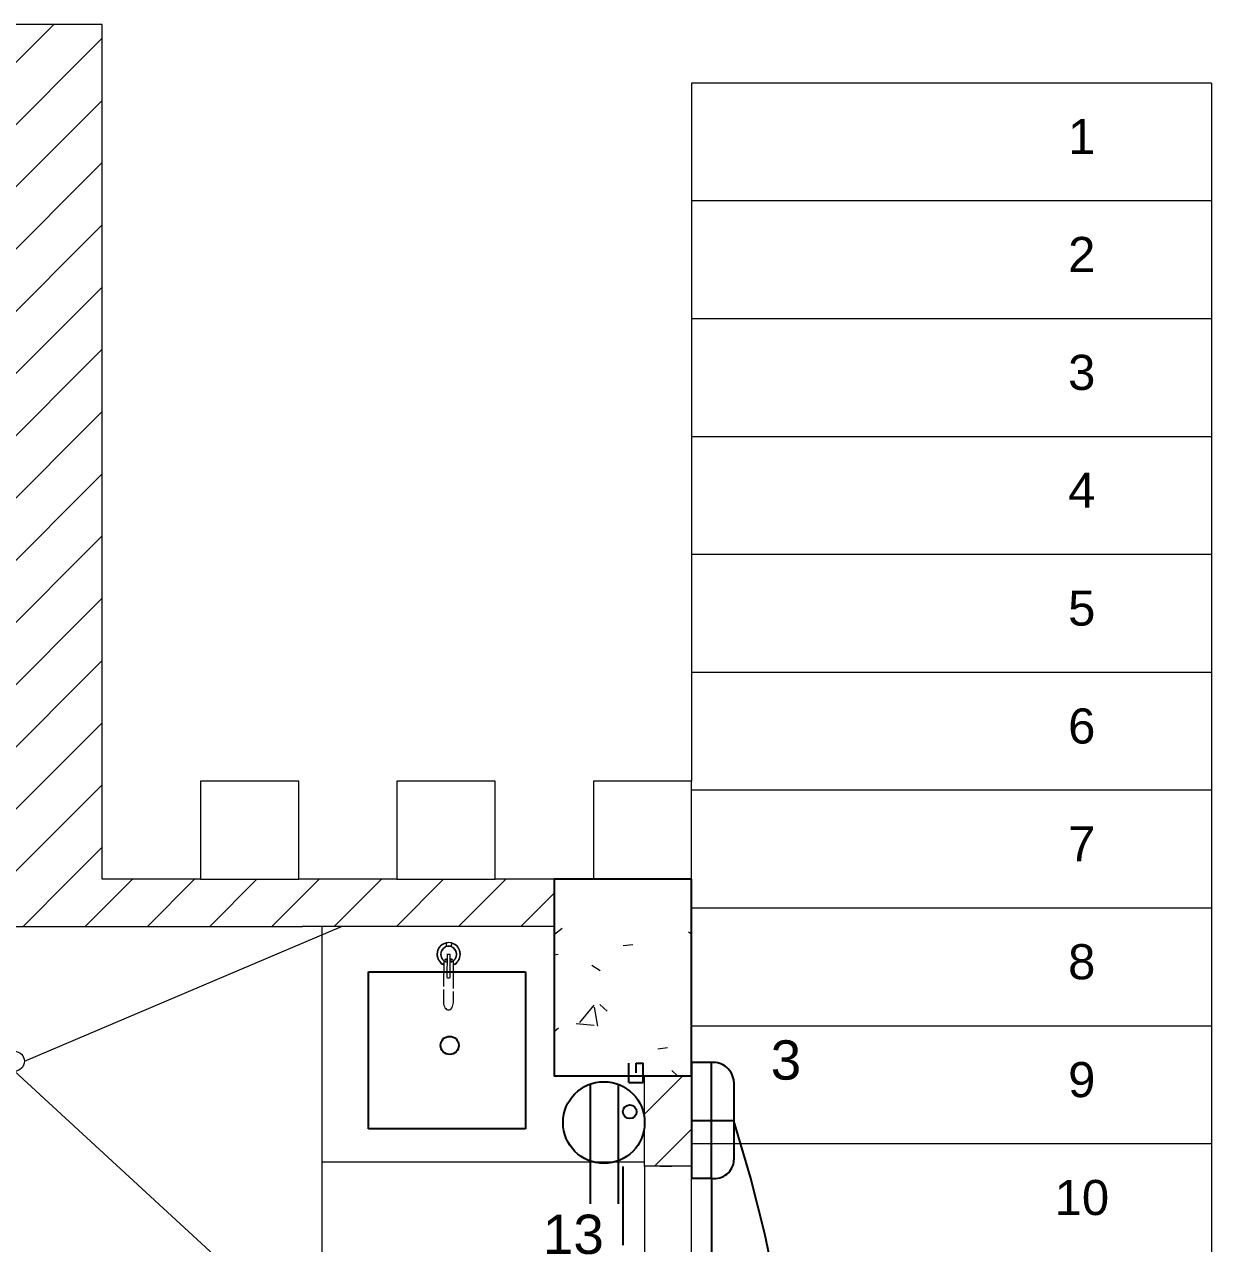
# Model space of a CAD drawing. Header units: inches. Extents: x 131 to 82119, y 71 to 16923.
# Drawn here: x 189.367 to 192.389, y 131.678 to 134.781 of the extents above; entities that cross this region are included whole.
import ezdxf
from ezdxf.enums import TextEntityAlignment as Align

# ---------------------------------------------------------------- set-up
doc = ezdxf.new("R2010")
doc.units = ezdxf.units.IN
doc.header["$MEASUREMENT"] = 0
for name, pattern in [('HIDDEN', [9.525, 6.35, -3.175]), ('Overhead', [0.003969, 0.002381, -0.001587]), ('PISO', [0.3, 0.2, -0.1])]:
    doc.linetypes.add(name, pattern=pattern)
for name, color, linetype, lineweight in [('A-COLS-____-MCUT', 52, 'Continuous', 18), ('A-DETL-____-THIN', 151, 'Continuous', 18), ('A-WALL-____-MCUT', 113, 'Continuous', 18), ('A-WALL-____-OTLN', 113, 'Continuous', 18), ('A-WALL-____-PATT', 111, 'Continuous', 18), ('DUCTO-PARED O TECHO', 7, 'Continuous', 25), ('DUCTO-PISO', 7, 'PISO', 25), ('P-SANR-FIXT-OTLN', 6, 'Continuous', 18), ('S-COLS-____-MCUT', 52, 'Continuous', 18), ('S-COLS-____-OTLN', 52, 'Continuous', 18), ('S-STRS-____-OTLN', 31, 'Continuous', 18)]:
    doc.layers.add(name, color=color, linetype=linetype, lineweight=lineweight)
for name, color, linetype in [('BLOQUES TOMAS Y LUCES', 140, 'Continuous'), ('LAMPARAS', 20, 'Continuous'), ('LUCES Y TOMAS', 5, 'Continuous'), ('Retorno', 5, 'HIDDEN')]:
    doc.layers.add(name, color=color, linetype=linetype)
doc.styles.add('Arial_2', font='arial.ttf', dxfattribs={"height": 0.089295})
doc.styles.get("Standard").update_dxf_attribs({"font": 'arial.ttf'})
pattern_1 = [(45, (197.74889, 144.03864), (-0.07919596, 0.07919596), [])]

# ---------------------------------------------------------------- blocks, each defined once
blk = doc.blocks.new('TOMA GFCI')
at = {"layer": 'BLOQUES TOMAS Y LUCES'}
for p, q in [((-0.0076, 0.044), (-0.3947, 0.044)), ((-0.0084, -0.0462), (-0.3947, -0.0462)), ((-0.003, -0.0813), (0.0598, -0.0813)), ((-0.003, -0.0813), (-0.003, -0.1274)), ((0.0284, -0.1043), (0.0598, -0.1043)), ((0.0598, -0.1043), (0.0598, -0.1274)), ((-0.003, -0.1274), (0.0598, -0.1274))]:
    blk.add_line(p, q, dxfattribs=at)
for centre, radius in [((-0.1319, 0), 0.1319), ((-0.0971, -0.0838), 0.0221)]:
    blk.add_circle(centre, radius, dxfattribs=at)
blk = doc.blocks.new('TORTUGA HERMETICA')
at = {"layer": 'BLOQUES TOMAS Y LUCES'}
for p, q in [((-0.0994, 0.1078), (0.0994, 0.1078)), ((0, 0.1078), (0, 0))]:
    blk.add_line(p, q, dxfattribs=at)
blk.add_lwpolyline([(-0.1484, 0), (0.1456, 0), (0.1456, 0.051), (-0.1484, 0.051), (-0.1484, 0)], dxfattribs=at)
for centre, radius, start, end in [((-0.0958, 0.0552), 0.0528, 93.9125, 184.5603), ((0.0979, 0.0594), 0.0484, 349.9517, 88.2301)]:
    blk.add_arc(centre, radius, start, end, dxfattribs=at)

msp = doc.modelspace()

# ---------------------------------------------------------------- hatches: boundary and pattern name
at = {"layer": 'A-WALL-____-PATT'}
h = msp.add_hatch(dxfattribs=at)
h.set_pattern_fill('FP_37', color=8, style=0, pattern_type=2)
h.set_pattern_definition(pattern_1)
h.paths.add_polyline_path([(189.5652, 132.6055), (189.5652, 134.7811), (189.2652, 134.7811), (189.2652, 132.6055), (189.4887, 132.6055)], flags=0)
h = msp.add_hatch(dxfattribs=at)
h.set_pattern_fill('FP_37', color=8, style=0, pattern_type=2)
h.set_pattern_definition(pattern_1)
h.paths.add_polyline_path([(190.7152, 132.4855), (190.7152, 132.6055), (189.2652, 132.6055), (189.2652, 132.4855), (190.2334, 132.4855)], flags=0)
h = msp.add_hatch(dxfattribs=at)
h.set_pattern_fill('FP_37', color=8, style=0, pattern_type=2)
h.set_pattern_definition(pattern_1)
h.paths.add_polyline_path([(190.9452, 130.6365), (191.0652, 130.6365), (191.0652, 130.8045), (190.9452, 130.8045), (190.9452, 130.6965)], flags=0)
h.paths.add_polyline_path([(191.0456, 131.8755), (191.0652, 131.8755), (191.0652, 132.1055), (190.9452, 132.1055), (190.9452, 131.8755), (191.0017, 131.8755)], flags=0)
at = {"layer": 'S-COLS-____-OTLN'}
h = msp.add_hatch(dxfattribs=at)
h.set_pattern_fill('FP_31', style=0, pattern_type=2)
h.set_pattern_definition([(50, (197.7489, 144.03864), (0.546432, -0.047308), [0.057, -0.629]), (355, (197.7489, 144.03864), (-0.105429, 0.57337), [0.046, -0.503]), (100.451, (197.7939, 144.03464), (0.440955, 0.525708), [0.049, -0.534]), (46.184, (197.7489, 144.19164), (0.813123, -0.12606), [0.086, -0.943]), (96.636, (197.8169, 144.18064), (0.711995, 0.74225), [0.073, -0.801]), (351.184, (197.7489, 144.19164), (0.71223, 0.742616), [0.069, -0.754]), (21, (197.8249, 144.15364), (0.454985, -0.306292), [0.057, -0.629]), (326, (197.8249, 144.15364), (0.185766, 0.552594), [0.046, -0.503]), (71.451, (197.8629, 144.12764), (0.640536, 0.246016), [0.049, -0.534]), (37.5, (197.7489, 144.03864), (0.009206, 0.2541166), [0.025, -0.472, 0.025, -0.485, -0.505]), (37.5, (197.7489, 144.03864), (0.009206, 0.2541166), [-1.007, 0.025, -0.48]), (7.5, (197.7489, 144.03864), (0.200461, 0.300738), [0.025, -0.266, 0.025, -0.46, -0.192]), (7.5, (197.7489, 144.03864), (0.200461, 0.300738), [-0.776, 0.025, -0.167]), (327.5, (197.5789, 144.03864), (0.406483, -0.0170776), [0.025, -0.165, 0.025, -0.569, -0.789]), (327.5, (197.5789, 144.03864), (0.406483, -0.0170776), [-0.785, 0.025, -0.764]), (317.5, (197.5029, 144.03864), (0.443999, 0.076008), [0.025, -0.223, 0.025, -0.37, -0.56]), (317.5, (197.5029, 144.03864), (0.443999, 0.076008), [-0.642, 0.025, -0.535])])
h.paths.add_polyline_path([(190.9452, 132.1055), (191.0652, 132.1055), (191.0652, 132.6055), (190.7152, 132.6055), (190.7152, 132.1055), (190.7298, 132.1055)], flags=0)

# ---------------------------------------------------------------- linework, layer by layer
for p, q in [((190.2428, 132.3701), (190.6428, 132.3701)), ((190.2428, 131.9701), (190.2428, 132.3701)), ((190.6428, 132.3701), (190.6428, 131.9701)), ((190.6428, 131.9701), (190.2428, 131.9701))]:
    msp.add_line(p, q)
msp.add_circle((190.4495, 132.1826), 0.0231)
at = {"layer": 'A-COLS-____-MCUT'}
for p, q in [((191.0652, 132.8555), (190.8152, 132.8555)), ((190.8152, 132.8555), (190.8152, 132.6055)), ((191.0652, 132.6055), (191.0652, 132.8555)), ((190.8152, 132.6055), (191.0652, 132.6055))]:
    msp.add_line(p, q, dxfattribs=at)
at = {"layer": 'A-DETL-____-THIN'}
for p, q in [((189.367, 132.1423), (190.1741, 132.4855)), ((190.7152, 132.4855), (190.0752, 132.4855)), ((190.7152, 132.1055), (190.7152, 132.4855)), ((189.3416, 132.1169), (190.1241, 131.3965)), ((190.9452, 132.1055), (190.7152, 132.1055)), ((190.9452, 131.8755), (190.9452, 132.1055)), ((190.9452, 131.8855), (190.1241, 131.8855)), ((190.9452, 131.8755), (190.9452, 130.8045)), ((191.0017, 131.8755), (190.9452, 131.8755)), ((190.9852, 131.8755), (191.0152, 131.8755)), ((191.0652, 131.8755), (191.0017, 131.8755)), ((191.0652, 130.8045), (191.0652, 131.8755))]:
    msp.add_line(p, q, dxfattribs=at)
msp.add_circle((189.3416, 132.1423), 0.0254, dxfattribs=at)
at = {"layer": 'A-WALL-____-MCUT'}
for p, q in [((189.5652, 134.7811), (189.2652, 134.7811)), ((189.5652, 132.6055), (189.5652, 134.7811)), ((190.0652, 132.8555), (189.8152, 132.8555)), ((189.8152, 132.8555), (189.8152, 132.6055)), ((190.0652, 132.6055), (190.0652, 132.8555)), ((190.5652, 132.8555), (190.3152, 132.8555)), ((190.3152, 132.8555), (190.3152, 132.6055)), ((190.5652, 132.6055), (190.5652, 132.8555)), ((189.8152, 132.6055), (189.5652, 132.6055)), ((190.3152, 132.6055), (190.0652, 132.6055)), ((190.7152, 132.6055), (190.5652, 132.6055)), ((190.7152, 132.4855), (190.7152, 132.6055)), ((189.2652, 132.4855), (190.0752, 132.4855)), ((191.0652, 132.1055), (190.9452, 132.1055)), ((191.0652, 131.8755), (191.0652, 132.1055))]:
    msp.add_line(p, q, dxfattribs=at)
at = {"layer": 'A-WALL-____-OTLN'}
for p, q in [((189.8152, 132.6055), (190.0652, 132.6055)), ((190.3152, 132.6055), (190.5652, 132.6055)), ((190.1241, 132.4855), (190.1241, 131.3965))]:
    msp.add_line(p, q, dxfattribs=at)
at = {"layer": 'DUCTO-PARED O TECHO'}
msp.add_lwpolyline([(191.1161, 131.8449), (191.1161, 129.8318)], dxfattribs=at)
at = {"layer": 'DUCTO-PISO'}
msp.add_lwpolyline([(189.8498, 130.4745), (190.8912, 130.4745), (190.8912, 131.895)], dxfattribs=at)
at = {"layer": 'LAMPARAS'}
msp.add_lwpolyline([(191.0652, 132.6055), (190.7152, 132.6055), (190.7152, 132.1055), (191.0652, 132.1055)], close=True, dxfattribs=at)
at = {"layer": 'P-SANR-FIXT-OTLN'}
for p, q in [((190.4407, 132.4427), (190.4407, 132.4349)), ((190.4545, 132.4349), (190.4546, 132.4427)), ((190.4428, 132.4146), (190.4425, 132.3552)), ((190.4428, 132.4146), (190.4511, 132.4146)), ((190.4508, 132.3552), (190.4511, 132.4146)), ((190.4344, 132.3976), (190.4341, 132.3322)), ((190.4591, 132.3276), (190.4594, 132.3975)), ((190.4341, 132.325), (190.4339, 132.2921)), ((190.4589, 132.292), (190.459, 132.3202))]:
    msp.add_line(p, q, dxfattribs=at)
at = {"layer": 'P-SANR-FIXT-OTLN', "flags": 128}
for points in [[(190.4402, 132.4428), (190.439, 132.4425), (190.4379, 132.4421), (190.4368, 132.4417), (190.4358, 132.4413), (190.4347, 132.4409), (190.4337, 132.4403), (190.4326, 132.4398), (190.4316, 132.4392), (190.4307, 132.4386), (190.4297, 132.4379), (190.4288, 132.4372), (190.4279, 132.4365), (190.4271, 132.4357), (190.4262, 132.4349), (190.4254, 132.434), (190.4247, 132.4331), (190.424, 132.4322), (190.4233, 132.4313), (190.4226, 132.4304), (190.422, 132.4294), (190.4214, 132.4284), (190.4209, 132.4273), (190.4204, 132.4263), (190.42, 132.4252), (190.4196, 132.4241), (190.4192, 132.423), (190.4189, 132.4219), (190.4186, 132.4208), (190.4184, 132.4196), (190.4182, 132.4185), (190.4181, 132.4173), (190.418, 132.4162), (190.418, 132.415), (190.418, 132.4139), (190.418, 132.4127), (190.4181, 132.4116), (190.4183, 132.4104), (190.4185, 132.4093), (190.4187, 132.4081), (190.419, 132.407), (190.4193, 132.4059), (190.4197, 132.4048), (190.4201, 132.4037), (190.4205, 132.4027), (190.421, 132.4016), (190.4216, 132.4006), (190.4222, 132.3996), (190.4228, 132.3986), (190.4234, 132.3976), (190.4241, 132.3967), (190.4249, 132.3958), (190.4256, 132.395), (190.4264, 132.3941), (190.4273, 132.3933), (190.4281, 132.3925), (190.429, 132.3918), (190.43, 132.3911), (190.4309, 132.3905), (190.4319, 132.3898), (190.4329, 132.3893), (190.4339, 132.3887)], [(190.447, 132.435), (190.4462, 132.435), (190.4454, 132.435), (190.4446, 132.4349), (190.4438, 132.4348), (190.443, 132.4347), (190.4422, 132.4345), (190.4414, 132.4343), (190.4406, 132.434), (190.4398, 132.4338), (190.439, 132.4335), (190.4383, 132.4331), (190.4376, 132.4328), (190.4368, 132.4324), (190.4361, 132.432), (190.4355, 132.4315), (190.4348, 132.431), (190.4341, 132.4305), (190.4335, 132.43), (190.4329, 132.4295), (190.4323, 132.4289), (190.4318, 132.4283), (190.4312, 132.4277), (190.4307, 132.4271), (190.4302, 132.4264), (190.4298, 132.4257), (190.4293, 132.425), (190.4289, 132.4243), (190.4286, 132.4236), (190.4282, 132.4228), (190.4279, 132.4221), (190.4276, 132.4213), (190.4274, 132.4205), (190.4271, 132.4198), (190.427, 132.419), (190.4268, 132.4182), (190.4267, 132.4173), (190.4266, 132.4165), (190.4265, 132.4157)], [(190.447, 132.435), (190.4462, 132.435), (190.4454, 132.435), (190.4446, 132.4349), (190.4438, 132.4348), (190.443, 132.4347), (190.4422, 132.4345), (190.4414, 132.4343), (190.4407, 132.4341), (190.4399, 132.4338), (190.4391, 132.4335), (190.4384, 132.4332), (190.4377, 132.4328), (190.437, 132.4324), (190.4363, 132.432), (190.4356, 132.4316), (190.4349, 132.4311), (190.4343, 132.4306), (190.4337, 132.4301), (190.4331, 132.4295), (190.4325, 132.429), (190.4319, 132.4284), (190.4314, 132.4278), (190.4309, 132.4272), (190.4304, 132.4265), (190.43, 132.4258), (190.4295, 132.4251), (190.4292, 132.4244), (190.4288, 132.4237), (190.4284, 132.423), (190.4281, 132.4222), (190.4278, 132.4215), (190.4276, 132.4207), (190.4274, 132.4199), (190.4272, 132.4192), (190.427, 132.4184), (190.4269, 132.4176), (190.4268, 132.4168), (190.4268, 132.416), (190.4267, 132.4151), (190.4267, 132.4143), (190.4268, 132.4135), (190.4268, 132.4127), (190.4269, 132.4119), (190.4271, 132.4111), (190.4272, 132.4103), (190.4274, 132.4095), (190.4277, 132.4088), (190.4279, 132.408), (190.4282, 132.4073), (190.4285, 132.4065), (190.4289, 132.4058), (190.4292, 132.4051), (190.4297, 132.4044), (190.4301, 132.4037), (190.4305, 132.403), (190.431, 132.4024), (190.4315, 132.4017), (190.4321, 132.4011), (190.4326, 132.4006), (190.4332, 132.4), (190.4338, 132.3995), (190.4344, 132.3989), (190.4351, 132.3985), (190.4358, 132.398), (190.4364, 132.3976), (190.4371, 132.3972), (190.4379, 132.3968), (190.4386, 132.3964), (190.4393, 132.3961), (190.4401, 132.3958), (190.4408, 132.3956), (190.4416, 132.3953), (190.4424, 132.3951)], [(190.4509, 132.395), (190.4517, 132.3952), (190.4524, 132.3954), (190.4532, 132.3956), (190.454, 132.3959), (190.4547, 132.3962), (190.4555, 132.3965), (190.4562, 132.3969), (190.4569, 132.3973), (190.4576, 132.3977), (190.4583, 132.3981), (190.4589, 132.3986), (190.4596, 132.3991), (190.4602, 132.3996), (190.4608, 132.4001), (190.4614, 132.4007), (190.4619, 132.4013), (190.4625, 132.4019), (190.463, 132.4025), (190.4634, 132.4032), (190.4639, 132.4038), (190.4643, 132.4045), (190.4647, 132.4052), (190.4651, 132.406), (190.4654, 132.4067), (190.4657, 132.4074), (190.466, 132.4082), (190.4663, 132.409), (190.4665, 132.4097), (190.4667, 132.4105), (190.4668, 132.4113), (190.467, 132.4121), (190.4671, 132.4129), (190.4671, 132.4137), (190.4671, 132.4145), (190.4671, 132.4153), (190.4671, 132.4162), (190.467, 132.417), (190.4669, 132.4178), (190.4668, 132.4186), (190.4666, 132.4193), (190.4664, 132.4201), (190.4662, 132.4209), (190.466, 132.4217), (190.4657, 132.4224), (190.4653, 132.4232), (190.465, 132.4239), (190.4646, 132.4246), (190.4642, 132.4253), (190.4638, 132.426), (190.4633, 132.4267), (190.4628, 132.4273), (190.4623, 132.4279), (190.4618, 132.4285), (190.4612, 132.4291), (190.4606, 132.4297), (190.46, 132.4302), (190.4594, 132.4307), (190.4588, 132.4312), (190.4581, 132.4317), (190.4574, 132.4321), (190.4567, 132.4325), (190.456, 132.4329), (190.4553, 132.4332), (190.4545, 132.4336), (190.4538, 132.4339), (190.453, 132.4341), (190.4522, 132.4343), (190.4515, 132.4345), (190.4507, 132.4347), (190.4499, 132.4348), (190.4491, 132.4349), (190.4483, 132.435), (190.4475, 132.435), (190.447, 132.435)], [(190.455, 132.4334), (190.4546, 132.4335), (190.4539, 132.4338), (190.4531, 132.4341), (190.4523, 132.4343), (190.4515, 132.4345), (190.4507, 132.4347), (190.4499, 132.4348), (190.4491, 132.4349), (190.4483, 132.435), (190.4475, 132.435), (190.447, 132.435)], [(190.4593, 132.3884), (190.4602, 132.3888), (190.4612, 132.3894), (190.4622, 132.39), (190.4632, 132.3906), (190.4641, 132.3913), (190.4651, 132.392), (190.4659, 132.3927), (190.4668, 132.3935), (190.4676, 132.3943), (190.4684, 132.3952), (190.4692, 132.396), (190.4699, 132.3969), (190.4706, 132.3979), (190.4712, 132.3988), (190.4719, 132.3998), (190.4724, 132.4008), (190.473, 132.4019), (190.4734, 132.4029), (190.4739, 132.404), (190.4743, 132.4051), (190.4746, 132.4062), (190.475, 132.4073), (190.4752, 132.4084), (190.4755, 132.4096), (190.4756, 132.4107), (190.4758, 132.4118), (190.4759, 132.413), (190.4759, 132.4142), (190.4759, 132.4153), (190.4758, 132.4165), (190.4757, 132.4176), (190.4756, 132.4188), (190.4754, 132.4199), (190.4752, 132.4211), (190.4749, 132.4222), (190.4746, 132.4233), (190.4742, 132.4244), (190.4738, 132.4255), (190.4733, 132.4265), (190.4728, 132.4276), (190.4723, 132.4286), (190.4717, 132.4296), (190.4711, 132.4306), (190.4704, 132.4315), (190.4697, 132.4325), (190.469, 132.4334), (190.4682, 132.4342), (190.4674, 132.4351), (190.4666, 132.4359), (190.4657, 132.4366), (190.4648, 132.4374), (190.4639, 132.4381), (190.4629, 132.4387), (190.462, 132.4394), (190.461, 132.4399), (190.4599, 132.4405), (190.4589, 132.441), (190.4578, 132.4414), (190.4568, 132.4418), (190.4557, 132.4422), (190.4545, 132.4425)], [(190.4265, 132.4149), (190.4265, 132.4141), (190.4265, 132.4133), (190.4266, 132.4125), (190.4267, 132.4116), (190.4268, 132.4108), (190.427, 132.41), (190.4272, 132.4092), (190.4274, 132.4085), (190.4277, 132.4077), (190.428, 132.4069), (190.4283, 132.4062), (190.4287, 132.4054), (190.429, 132.4047), (190.4294, 132.404), (190.4299, 132.4033), (190.4303, 132.4026), (190.4308, 132.402), (190.4314, 132.4013), (190.4319, 132.4007), (190.4325, 132.4001), (190.4331, 132.3996), (190.4337, 132.399), (190.4343, 132.3985), (190.435, 132.398), (190.4356, 132.3976), (190.4363, 132.3971), (190.437, 132.3967), (190.4377, 132.3963), (190.4385, 132.396), (190.4392, 132.3957), (190.44, 132.3954), (190.4408, 132.3951), (190.4416, 132.3949), (190.4424, 132.3947)], [(190.4509, 132.3945), (190.4517, 132.3947), (190.4525, 132.3949), (190.4533, 132.3952), (190.4541, 132.3954), (190.4548, 132.3957), (190.4556, 132.3961), (190.4563, 132.3964), (190.457, 132.3968), (190.4577, 132.3972), (190.4584, 132.3977), (190.4591, 132.3981), (190.4597, 132.3986), (190.4603, 132.3992), (190.461, 132.3997), (190.4615, 132.4003), (190.4621, 132.4009), (190.4626, 132.4015), (190.4631, 132.4021), (190.4636, 132.4028), (190.4641, 132.4035), (190.4645, 132.4042), (190.4649, 132.4049), (190.4653, 132.4056), (190.4656, 132.4064), (190.466, 132.4071), (190.4662, 132.4079), (190.4665, 132.4086), (190.4667, 132.4094), (190.4669, 132.4102), (190.4671, 132.411), (190.4672, 132.4118), (190.4673, 132.4127), (190.4673, 132.4135), (190.4674, 132.4143), (190.4674, 132.4151), (190.4673, 132.4159), (190.4673, 132.4167), (190.4672, 132.4175), (190.467, 132.4184), (190.4669, 132.4192), (190.4667, 132.4199), (190.4664, 132.4207), (190.4662, 132.4215), (190.4659, 132.4223), (190.4656, 132.423), (190.4652, 132.4238), (190.4648, 132.4245), (190.4644, 132.4252), (190.464, 132.4259), (190.4635, 132.4266), (190.463, 132.4272), (190.4625, 132.4278), (190.462, 132.4285), (190.4614, 132.429), (190.4608, 132.4296), (190.4602, 132.4302), (190.4596, 132.4307), (190.4589, 132.4312), (190.4582, 132.4316), (190.4575, 132.4321)], [(190.4407, 132.3951), (190.4386, 132.3959), (190.4366, 132.397), (190.4347, 132.3982)], [(190.459, 132.3981), (190.4571, 132.3969), (190.4551, 132.3959), (190.453, 132.3951)], [(190.4425, 132.3552), (190.4441, 132.3545), (190.4458, 132.3542), (190.4475, 132.3542), (190.4492, 132.3545), (190.4508, 132.3552)], [(190.4339, 132.2921), (190.4341, 132.2884), (190.4348, 132.2848), (190.436, 132.2815), (190.4375, 132.2786), (190.4394, 132.2762), (190.4416, 132.2744), (190.4439, 132.2733), (190.4463, 132.2729)], [(190.4463, 132.2729), (190.4488, 132.2733), (190.4511, 132.2744), (190.4533, 132.2761), (190.4552, 132.2785), (190.4568, 132.2814), (190.4579, 132.2847), (190.4587, 132.2883), (190.4589, 132.292)]]:
    msp.add_lwpolyline(points, dxfattribs=at)
at = {"layer": 'P-SANR-FIXT-OTLN'}
for centre, radius, start, end in [((190.4469, 132.4146), 0.03, 359.7565, 179.7565), ((190.4469, 132.4146), 0.02, 89.7565, 255.7682), ((190.4415, 132.4427), 0.000762, 101.9434, 178.9673), ((190.4414, 132.4349), 0.000762, 178.9563, 219.3065), ((190.4414, 132.4349), 0.000762, 178.9563, 219.3065), ((190.4475, 132.4141), 0.03, 77.5697, 101.9434), ((190.4475, 132.4145), 0.0206, 72.9462, 106.5568), ((190.4469, 132.4146), 0.02, 282.9319, 89.7565), ((190.4538, 132.4349), 0.000762, 253.2318, 0.5568), ((190.4538, 132.4349), 0.000762, 280.063, 0.5568), ((190.4538, 132.4427), 0.000762, 0.5458, 77.5697), ((190.4469, 132.4146), 0.03, 179.7565, 244.9394), ((190.4398, 132.4016), 0.0015, 44.7565, 59.7565), ((190.454, 132.4015), 0.0015, 119.7565, 134.7565), ((190.4469, 132.4146), 0.03, 294.5737, 359.7565), ((190.4469, 132.4148), 0.0157, 236.0814, 240.4238), ((190.4398, 132.4016), 0.0015, 179.7565, 224.7565), ((190.4398, 132.4016), 0.0015, 254.7565, 359.7565), ((190.4469, 132.4148), 0.0157, 245.6385, 252.9697), ((190.4398, 132.4016), 0.0015, 359.7565, 14.7565), ((190.4469, 132.4148), 0.0157, 286.5434, 296.6753), ((190.454, 132.4015), 0.0015, 164.7565, 179.7565), ((190.454, 132.4015), 0.0015, 179.7565, 284.7565), ((190.454, 132.4015), 0.0015, 314.7565, 359.7565), ((190.454, 132.4015), 0.0015, 359.7565, 14.7565)]:
    msp.add_arc(centre, radius, start, end, dxfattribs=at)
for start_param, end_param in [(2.915148, 3.141593), (3.141593, 4.198915), (5.225863, 6.283185), (0, 0.226445)]:
    msp.add_ellipse((190.4469, 132.3975), major_axis=(0.0125, -0.0001), ratio=0.224951, start_param=start_param, end_param=end_param, dxfattribs=at)
for points, knots in [([(190.4383, 132.4016), (190.4383, 132.4017), (190.4384, 132.4021), (190.4386, 132.4025), (190.4388, 132.4027), (190.4391, 132.4029), (190.4395, 132.4031), (190.4401, 132.4031), (190.4406, 132.4029), (190.441, 132.4025), (190.4412, 132.4021), (190.4413, 132.4017), (190.4413, 132.4016)], [-1, -1, -1, -1, -0.888889, -0.777778, -0.722222, -0.666667, -0.555556, -0.444444, -0.333333, -0.222222, -0.111111, 0, 0, 0, 0]), ([(190.4525, 132.4015), (190.4525, 132.4018), (190.4526, 132.4021), (190.4528, 132.4024), (190.4529, 132.4026), (190.4533, 132.4028), (190.4537, 132.403), (190.4543, 132.403), (190.4547, 132.4028), (190.4549, 132.4026), (190.4552, 132.4024), (190.4554, 132.402), (190.4555, 132.4017), (190.4555, 132.4015)], [-1, -1, -1, -1, -0.833333, -0.791667, -0.75, -0.666667, -0.555556, -0.444444, -0.333333, -0.277778, -0.222222, -0.111111, 0, 0, 0, 0]), ([(190.4347, 132.3982), (190.4348, 132.3981), (190.435, 132.3979), (190.4355, 132.3977), (190.4359, 132.3974), (190.4362, 132.3972), (190.4366, 132.397), (190.437, 132.3967), (190.4374, 132.3965), (190.4379, 132.3963), (190.4383, 132.396), (190.4388, 132.3958), (190.4394, 132.3956), (190.4399, 132.3954), (190.4404, 132.3952), (190.4406, 132.3951), (190.4407, 132.3951)], [0, 0, 0, 0, 0.0833333, 0.1666667, 0.2083333, 0.25, 0.2916667, 0.3333333, 0.375, 0.4166667, 0.4583333, 0.5, 0.5416667, 0.5833333, 0.625, 0.6354224, 0.6354224, 0.6354224, 0.6354224]), ([(190.4413, 132.4016), (190.4413, 132.4014), (190.4413, 132.4012), (190.4412, 132.401), (190.4411, 132.4008), (190.441, 132.4006), (190.4408, 132.4005), (190.4406, 132.4003), (190.4403, 132.4001), (190.44, 132.4001), (190.4395, 132.4001), (190.439, 132.4002), (190.4386, 132.4006), (190.4383, 132.401), (190.4383, 132.4014), (190.4383, 132.4016)], [-1, -1, -1, -1, -0.916667, -0.875, -0.833333, -0.791667, -0.75, -0.666667, -0.611111, -0.555556, -0.444444, -0.333333, -0.222222, -0.111111, 0, 0, 0, 0]), ([(190.4555, 132.4015), (190.4555, 132.4012), (190.4554, 132.4009), (190.4552, 132.4006), (190.455, 132.4004), (190.4547, 132.4002), (190.4542, 132.4), (190.4537, 132.4), (190.4533, 132.4002), (190.453, 132.4004), (190.4527, 132.4006), (190.4525, 132.401), (190.4525, 132.4013), (190.4525, 132.4015)], [-1, -1, -1, -1, -0.833333, -0.791667, -0.75, -0.666667, -0.555556, -0.444444, -0.333333, -0.277778, -0.222222, -0.111111, 0, 0, 0, 0]), ([(190.453, 132.3951), (190.4531, 132.3951), (190.4533, 132.3952), (190.4538, 132.3953), (190.4543, 132.3955), (190.4549, 132.3957), (190.4554, 132.396), (190.4558, 132.3962), (190.4563, 132.3964), (190.4567, 132.3966), (190.4569, 132.3968), (190.4572, 132.3969), (190.4575, 132.3971), (190.4578, 132.3973), (190.4582, 132.3976), (190.4587, 132.3978), (190.4589, 132.398), (190.459, 132.3981)], [0.3643786, 0.3643786, 0.3643786, 0.3643786, 0.375, 0.4166667, 0.4583333, 0.5, 0.5416667, 0.5833333, 0.625, 0.6666667, 0.6875, 0.7083333, 0.75, 0.7916667, 0.8333333, 0.9166667, 1, 1, 1, 1])]:
    msp.add_open_spline(points, degree=3, knots=knots, dxfattribs=at)
for points in [[(190.4427, 132.3946), (190.442, 132.3947), (190.4413, 132.3949), (190.4407, 132.3951)], [(190.453, 132.3951), (190.4524, 132.3949), (190.4517, 132.3947), (190.451, 132.3946)]]:
    msp.add_open_spline(points, degree=3, dxfattribs=at)
at = {"layer": 'Retorno'}
msp.add_arc((187.4666, 130.8216), 3.8863, 342.4969, 17.5031, dxfattribs=at)
at = {"layer": 'S-COLS-____-MCUT'}
for p, q in [((191.0652, 132.6055), (190.7152, 132.6055)), ((190.7152, 132.6055), (190.7152, 132.4855)), ((191.0652, 132.1055), (191.0652, 132.6055)), ((190.9452, 132.1055), (191.0652, 132.1055))]:
    msp.add_line(p, q, dxfattribs=at)
at = {"layer": 'S-STRS-____-OTLN'}
for p, q in [((192.3889, 134.6318), (191.0652, 134.6318)), ((191.0652, 134.6318), (191.0652, 134.3318)), ((192.3889, 134.6318), (192.3889, 134.3318)), ((191.0652, 134.3318), (191.0652, 134.0318)), ((192.3889, 134.3318), (191.0652, 134.3318)), ((192.3889, 134.3318), (192.3889, 134.0318)), ((191.0652, 134.0318), (191.0652, 133.7318)), ((192.3889, 134.0318), (191.0652, 134.0318)), ((192.3889, 134.0318), (192.3889, 133.7318)), ((191.0652, 133.7318), (191.0652, 133.4318)), ((192.3889, 133.7318), (191.0652, 133.7318)), ((192.3889, 133.7318), (192.3889, 133.4318)), ((191.0652, 133.4318), (191.0652, 133.1318)), ((192.3889, 133.4318), (191.0652, 133.4318)), ((192.3889, 133.4318), (192.3889, 133.1318)), ((191.0652, 133.1318), (191.0652, 132.8555)), ((192.3889, 133.1318), (191.0652, 133.1318)), ((192.3889, 133.1318), (192.3889, 132.8318)), ((192.3889, 132.8318), (191.0652, 132.8318)), ((192.3889, 132.8318), (192.3889, 132.5318)), ((192.3889, 132.5318), (191.0652, 132.5318)), ((192.3889, 132.5318), (192.3889, 132.2318)), ((192.3889, 132.2318), (191.0652, 132.2318)), ((192.3889, 132.2318), (192.3889, 131.9318)), ((192.3889, 131.9318), (191.0652, 131.9318)), ((192.3889, 131.9318), (192.3889, 131.6318))]:
    msp.add_line(p, q, dxfattribs=at)
at = {"layer": 'S-STRS-____-OTLN', "linetype": 'Overhead'}
for p, q in [((192.3889, 134.6318), (191.0652, 134.6318)), ((192.3889, 134.3318), (191.0652, 134.3318)), ((192.3889, 134.0318), (191.0652, 134.0318)), ((192.3889, 133.7318), (191.0652, 133.7318)), ((192.3889, 133.4318), (191.0652, 133.4318)), ((192.3889, 133.1318), (191.0652, 133.1318)), ((192.3889, 132.8318), (191.0652, 132.8318)), ((192.3889, 132.5318), (191.9652, 132.5318)), ((192.3889, 132.2318), (191.9652, 132.2318)), ((192.3889, 131.9318), (191.9652, 131.9318))]:
    msp.add_line(p, q, dxfattribs=at)

# ---------------------------------------------------------------- block references
at = {"layer": 'LUCES Y TOMAS', "color": 3, "xscale": 0.7874015748031495, "yscale": 0.7874015748031495, "rotation": 90}
msp.add_blockref('TOMA GFCI', (190.8419, 132.0902), dxfattribs=at)
at = {"layer": 'LUCES Y TOMAS', "color": 3, "rotation": 270}
msp.add_blockref('TORTUGA HERMETICA', (191.0652, 131.9905), dxfattribs=at)

# ---------------------------------------------------------------- texts
for s, p in [('3', (191.3054, 132.0955)), ('13', (190.7643, 131.6519))]:
    msp.add_text(s, height=0.1).set_placement(p, align=Align.CENTER)
at = {"layer": 'S-STRS-____-OTLN', "attachment_point": 1, "line_spacing_factor": 0.941778, "style": 'Arial_2'}
for s, insert, char_height, width in [('1', (192.0236, 134.5402), 0.0893, 0.082414), ('2', (192.0236, 134.2402), 0.0893, 0.082414), ('3', (192.0236, 133.9402), 0.0893, 0.082414), ('4', (192.0236, 133.6402), 0.0893, 0.082414), ('5', (192.0236, 133.3402), 0.0893, 0.082414), ('6', (192.0236, 133.0402), 0.0893, 0.082414), ('7', (192.0236, 132.7402), 0.0893, 0.082414), ('8', (192.0236, 132.4402), 0.0893, 0.082414), ('9', (192.0236, 132.1402), 0.0893, 0.082414), ('10', (191.9893, 131.8402), 0.08929, 0.164828)]:
    msp.add_mtext(s, dxfattribs=dict(at, insert=insert, char_height=char_height, width=width))

doc.saveas('drawing.dxf')
